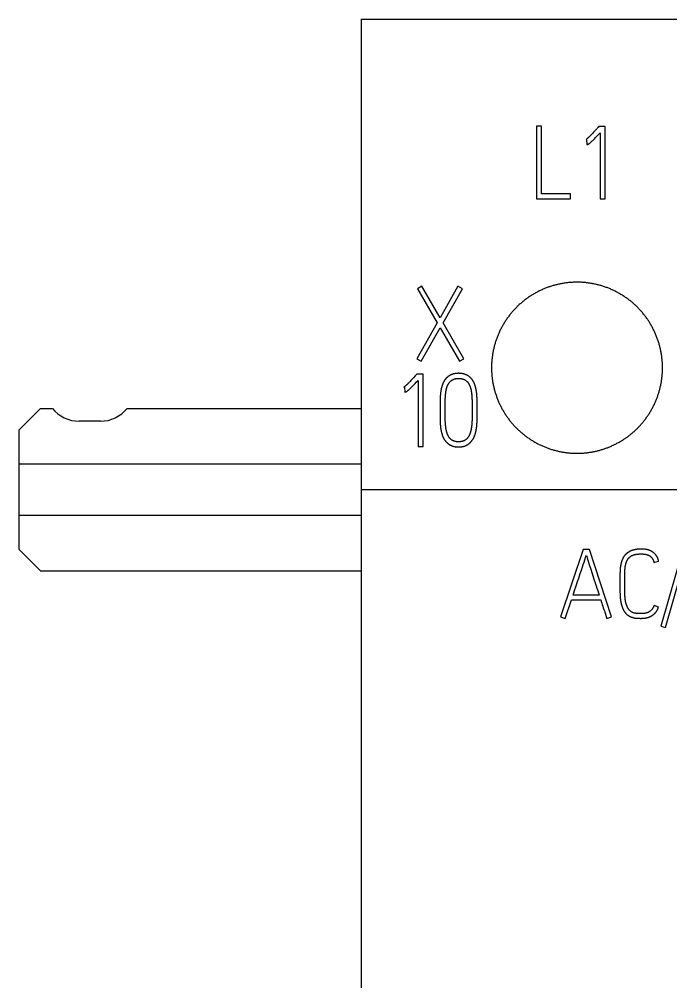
# Model space of a CAD drawing. Extents: x 0 to 420, y 0 to 297.
# Drawn here: x 101.72 to 116.96, y 208.13 to 230.64 of the extents above; entities that cross this region are included whole.
import ezdxf

# ---------------------------------------------------------------- set-up
doc = ezdxf.new("R2010")
doc.units = 0
doc.header["$LTSCALE"] = 23.1
doc.layers.add('10000_FRONT', color=7, linetype='CONTINUOUS')
doc.layers.add('10500_FRONT_LABELING', color=7, linetype='CONTINUOUS')

msp = doc.modelspace()

# ---------------------------------------------------------------- linework, layer by layer
at = {"layer": '10000_FRONT', "color": 7, "linetype": 'CONTINUOUS'}
for p, q in [((109.716, 230.642), (109.716, 140.642)), ((109.716, 230.642), (145.216, 230.642)), ((102.216, 221.542), (101.716, 221.042)), ((102.216, 221.542), (102.491, 221.542)), ((104.24, 221.542), (109.716, 221.542)), ((103.616, 221.242), (103.116, 221.242)), ((101.716, 218.242), (101.716, 221.042)), ((101.716, 220.242), (109.716, 220.242)), ((109.716, 219.642), (145.216, 219.642)), ((101.716, 219.042), (109.716, 219.042)), ((101.716, 218.242), (102.216, 217.742)), ((102.216, 217.742), (109.716, 217.742))]:
    msp.add_line(p, q, dxfattribs=at)
for points in [[(116.766, 222.492), (116.766, 222.514), (116.765, 222.535), (116.765, 222.556), (116.764, 222.578), (116.763, 222.599), (116.762, 222.62), (116.76, 222.641), (116.758, 222.663), (116.756, 222.684), (116.754, 222.705), (116.752, 222.726), (116.749, 222.747), (116.747, 222.768), (116.744, 222.789), (116.74, 222.809), (116.737, 222.83), (116.733, 222.851), (116.729, 222.872), (116.725, 222.893), (116.721, 222.913), (116.716, 222.934), (116.712, 222.955), (116.707, 222.975), (116.701, 222.996), (116.696, 223.016), (116.69, 223.037), (116.684, 223.057), (116.678, 223.077), (116.672, 223.098), (116.665, 223.118), (116.658, 223.138), (116.651, 223.159), (116.644, 223.179), (116.637, 223.199), (116.629, 223.219), (116.621, 223.239), (116.613, 223.258), (116.605, 223.278), (116.596, 223.297), (116.588, 223.317), (116.579, 223.336), (116.57, 223.355), (116.561, 223.374), (116.551, 223.393), (116.542, 223.412), (116.532, 223.431), (116.522, 223.449), (116.512, 223.468), (116.501, 223.486), (116.491, 223.505), (116.48, 223.523), (116.469, 223.541), (116.458, 223.559), (116.446, 223.577), (116.435, 223.594), (116.423, 223.612), (116.411, 223.63), (116.399, 223.647), (116.386, 223.664), (116.374, 223.682), (116.361, 223.699), (116.348, 223.716), (116.335, 223.733), (116.321, 223.749), (116.308, 223.766), (116.294, 223.782), (116.28, 223.799), (116.266, 223.815), (116.252, 223.831), (116.238, 223.846), (116.223, 223.862), (116.208, 223.877), (116.194, 223.893), (116.179, 223.908), (116.164, 223.923), (116.148, 223.937), (116.133, 223.952), (116.117, 223.966), (116.102, 223.981), (116.086, 223.995), (116.07, 224.009), (116.054, 224.022), (116.037, 224.036), (116.021, 224.049), (116.004, 224.063), (115.988, 224.076), (115.971, 224.089), (115.954, 224.101), (115.937, 224.114), (115.919, 224.126), (115.902, 224.138), (115.884, 224.15), (115.866, 224.162), (115.848, 224.174), (115.83, 224.186), (115.812, 224.197), (115.793, 224.208), (115.775, 224.219), (115.756, 224.23), (115.738, 224.24), (115.719, 224.25), (115.7, 224.261), (115.681, 224.27), (115.662, 224.28), (115.643, 224.29), (115.624, 224.299), (115.605, 224.308), (115.585, 224.317), (115.566, 224.325), (115.547, 224.334), (115.527, 224.342), (115.507, 224.35), (115.487, 224.358), (115.468, 224.365), (115.448, 224.372), (115.428, 224.38), (115.408, 224.387), (115.387, 224.393), (115.367, 224.4), (115.347, 224.406), (115.326, 224.412), (115.306, 224.418), (115.285, 224.424), (115.264, 224.429), (115.244, 224.434), (115.223, 224.439), (115.202, 224.444), (115.181, 224.449), (115.16, 224.453), (115.138, 224.457), (115.117, 224.461), (115.096, 224.465), (115.075, 224.468), (115.054, 224.471), (115.033, 224.474), (115.012, 224.477), (114.99, 224.48), (114.969, 224.482), (114.948, 224.484), (114.927, 224.486), (114.906, 224.487), (114.884, 224.489), (114.863, 224.49), (114.842, 224.491), (114.821, 224.492), (114.799, 224.492), (114.778, 224.492), (114.757, 224.492), (114.736, 224.492), (114.714, 224.492), (114.693, 224.491), (114.672, 224.49), (114.65, 224.489), (114.629, 224.488), (114.608, 224.486), (114.586, 224.484), (114.565, 224.482), (114.543, 224.48), (114.522, 224.477), (114.501, 224.475), (114.479, 224.472), (114.458, 224.469), (114.437, 224.465), (114.416, 224.462), (114.395, 224.458), (114.374, 224.454), (114.353, 224.449), (114.332, 224.445), (114.311, 224.44), (114.291, 224.435), (114.27, 224.43), (114.249, 224.425), (114.229, 224.419), (114.208, 224.413), (114.188, 224.407), (114.168, 224.401), (114.147, 224.394), (114.127, 224.388), (114.107, 224.381), (114.087, 224.374), (114.067, 224.366), (114.047, 224.359), (114.027, 224.351), (114.008, 224.343), (113.988, 224.335), (113.968, 224.327), (113.949, 224.318), (113.929, 224.309), (113.91, 224.3), (113.89, 224.291), (113.871, 224.281), (113.852, 224.271), (113.833, 224.261), (113.814, 224.251), (113.795, 224.241), (113.776, 224.231), (113.758, 224.22), (113.74, 224.209), (113.721, 224.198)], [(113.721, 224.198), (113.703, 224.187), (113.685, 224.175), (113.667, 224.164), (113.65, 224.152), (113.632, 224.14), (113.615, 224.128), (113.597, 224.116), (113.58, 224.103), (113.563, 224.091), (113.546, 224.078), (113.53, 224.065), (113.513, 224.052), (113.497, 224.038), (113.48, 224.025), (113.464, 224.011), (113.448, 223.997), (113.432, 223.983), (113.416, 223.968), (113.4, 223.954), (113.385, 223.939), (113.369, 223.924), (113.354, 223.909), (113.339, 223.894), (113.324, 223.879), (113.309, 223.863), (113.295, 223.847), (113.28, 223.832), (113.266, 223.816), (113.252, 223.8), (113.238, 223.784), (113.225, 223.767), (113.211, 223.751), (113.198, 223.734), (113.185, 223.718), (113.172, 223.701), (113.159, 223.684), (113.147, 223.667), (113.134, 223.649), (113.122, 223.632), (113.11, 223.615), (113.098, 223.597), (113.087, 223.579), (113.075, 223.562), (113.064, 223.544), (113.053, 223.525), (113.042, 223.507), (113.032, 223.489), (113.021, 223.47), (113.011, 223.452), (113.001, 223.433), (112.991, 223.414), (112.981, 223.395), (112.971, 223.376), (112.962, 223.357), (112.953, 223.337), (112.944, 223.318), (112.935, 223.298), (112.927, 223.279), (112.918, 223.259), (112.91, 223.239), (112.903, 223.22), (112.895, 223.2), (112.888, 223.18), (112.88, 223.16), (112.873, 223.14), (112.867, 223.12), (112.86, 223.1), (112.854, 223.08), (112.848, 223.059), (112.842, 223.039), (112.836, 223.019), (112.831, 222.998), (112.825, 222.978), (112.82, 222.957), (112.816, 222.937), (112.811, 222.916), (112.807, 222.895), (112.802, 222.875), (112.799, 222.854), (112.795, 222.833), (112.791, 222.812), (112.788, 222.791), (112.785, 222.77), (112.782, 222.749), (112.779, 222.727), (112.777, 222.706), (112.775, 222.685), (112.773, 222.663), (112.771, 222.642), (112.77, 222.621), (112.768, 222.599), (112.767, 222.578), (112.767, 222.557), (112.766, 222.535), (112.766, 222.514), (112.766, 222.492)], [(112.766, 222.492), (112.766, 222.472), (112.766, 222.451), (112.767, 222.431), (112.767, 222.41), (112.768, 222.39), (112.769, 222.37), (112.771, 222.349), (112.772, 222.329), (112.774, 222.309), (112.776, 222.288), (112.778, 222.268), (112.781, 222.248), (112.783, 222.228), (112.786, 222.208), (112.789, 222.188), (112.792, 222.168), (112.796, 222.148), (112.799, 222.128), (112.803, 222.108), (112.807, 222.088), (112.811, 222.068), (112.816, 222.048), (112.82, 222.028), (112.825, 222.008), (112.83, 221.989), (112.835, 221.969), (112.841, 221.949), (112.846, 221.93), (112.852, 221.91), (112.858, 221.891), (112.865, 221.871), (112.871, 221.851), (112.878, 221.832), (112.885, 221.813), (112.892, 221.793), (112.899, 221.774), (112.906, 221.755), (112.914, 221.736), (112.922, 221.717), (112.93, 221.698), (112.938, 221.68), (112.947, 221.661), (112.955, 221.643), (112.964, 221.624), (112.973, 221.606), (112.982, 221.588), (112.991, 221.57), (113.001, 221.552), (113.01, 221.534), (113.02, 221.516), (113.03, 221.498), (113.04, 221.481), (113.051, 221.463), (113.061, 221.446), (113.072, 221.429), (113.083, 221.411), (113.094, 221.394), (113.105, 221.377), (113.117, 221.36), (113.128, 221.344), (113.14, 221.327), (113.152, 221.31), (113.164, 221.294), (113.177, 221.277), (113.189, 221.261), (113.202, 221.245), (113.215, 221.229), (113.228, 221.213), (113.242, 221.197), (113.255, 221.182), (113.268, 221.166), (113.282, 221.151), (113.296, 221.136), (113.31, 221.121), (113.324, 221.106), (113.338, 221.092), (113.353, 221.077), (113.367, 221.063), (113.382, 221.049), (113.396, 221.034), (113.411, 221.021), (113.426, 221.007), (113.442, 220.993), (113.457, 220.98), (113.472, 220.967), (113.488, 220.954), (113.504, 220.941), (113.52, 220.928), (113.536, 220.915), (113.552, 220.903), (113.568, 220.89), (113.585, 220.878), (113.601, 220.866), (113.618, 220.854), (113.635, 220.843), (113.652, 220.831), (113.669, 220.82), (113.686, 220.809), (113.704, 220.798), (113.721, 220.787), (113.739, 220.776), (113.757, 220.766), (113.775, 220.755), (113.792, 220.745), (113.81, 220.735), (113.829, 220.726), (113.847, 220.716), (113.865, 220.707), (113.883, 220.698), (113.902, 220.689), (113.92, 220.68), (113.939, 220.671), (113.957, 220.663), (113.976, 220.655), (113.995, 220.647), (114.014, 220.639), (114.033, 220.632), (114.052, 220.624), (114.071, 220.617), (114.09, 220.61), (114.109, 220.603), (114.129, 220.597), (114.148, 220.59), (114.167, 220.584), (114.187, 220.578), (114.207, 220.572), (114.226, 220.566), (114.246, 220.561), (114.266, 220.556), (114.286, 220.551), (114.306, 220.546), (114.326, 220.541), (114.347, 220.537), (114.367, 220.533), (114.387, 220.529), (114.407, 220.525), (114.428, 220.521), (114.448, 220.518), (114.468, 220.515), (114.489, 220.512), (114.509, 220.509), (114.529, 220.506), (114.55, 220.504), (114.57, 220.502), (114.59, 220.5), (114.611, 220.498), (114.631, 220.497), (114.651, 220.496), (114.672, 220.495), (114.692, 220.494), (114.713, 220.493), (114.733, 220.493), (114.753, 220.492), (114.774, 220.492), (114.794, 220.493), (114.815, 220.493), (114.835, 220.494), (114.856, 220.494), (114.876, 220.495), (114.897, 220.497), (114.917, 220.498), (114.938, 220.5), (114.958, 220.502), (114.979, 220.504), (115, 220.506), (115.02, 220.509), (115.041, 220.511), (115.061, 220.514), (115.081, 220.517), (115.102, 220.521), (115.122, 220.524), (115.142, 220.528), (115.162, 220.532), (115.182, 220.536), (115.202, 220.541), (115.222, 220.545), (115.242, 220.55), (115.262, 220.555), (115.282, 220.56), (115.302, 220.565), (115.321, 220.571), (115.341, 220.577), (115.36, 220.583), (115.38, 220.589), (115.399, 220.595), (115.418, 220.602), (115.438, 220.609), (115.457, 220.616), (115.476, 220.623), (115.495, 220.63), (115.514, 220.638), (115.533, 220.646), (115.552, 220.654), (115.571, 220.662), (115.59, 220.67), (115.609, 220.679), (115.627, 220.688), (115.646, 220.697), (115.664, 220.706)], [(115.664, 220.706), (115.683, 220.715), (115.701, 220.725), (115.719, 220.734), (115.737, 220.744), (115.755, 220.754), (115.773, 220.765), (115.791, 220.775), (115.808, 220.786), (115.826, 220.796), (115.843, 220.807), (115.86, 220.818), (115.877, 220.83), (115.894, 220.841), (115.911, 220.853), (115.927, 220.864), (115.944, 220.876), (115.96, 220.888), (115.977, 220.901), (115.993, 220.913), (116.009, 220.926), (116.025, 220.938), (116.041, 220.951), (116.056, 220.964), (116.072, 220.978), (116.087, 220.991), (116.102, 221.005), (116.118, 221.019), (116.133, 221.033), (116.148, 221.047), (116.162, 221.061), (116.177, 221.075), (116.192, 221.09), (116.206, 221.105), (116.22, 221.12), (116.234, 221.135), (116.248, 221.15), (116.262, 221.165), (116.275, 221.181), (116.289, 221.196), (116.302, 221.212), (116.315, 221.228), (116.328, 221.243), (116.34, 221.259), (116.353, 221.276), (116.365, 221.292), (116.377, 221.308), (116.389, 221.325), (116.401, 221.341), (116.413, 221.358), (116.424, 221.375), (116.435, 221.392), (116.447, 221.409), (116.458, 221.426), (116.468, 221.443), (116.479, 221.461), (116.489, 221.478), (116.5, 221.496), (116.51, 221.513), (116.52, 221.531), (116.529, 221.549), (116.539, 221.567), (116.548, 221.586), (116.558, 221.604), (116.567, 221.623), (116.575, 221.641), (116.584, 221.66), (116.593, 221.679), (116.601, 221.697), (116.609, 221.716), (116.617, 221.735), (116.624, 221.754), (116.632, 221.773), (116.639, 221.792), (116.646, 221.811), (116.653, 221.83), (116.66, 221.85), (116.666, 221.869), (116.672, 221.888), (116.678, 221.908), (116.684, 221.927), (116.69, 221.947), (116.695, 221.966), (116.7, 221.986), (116.705, 222.006), (116.71, 222.025), (116.715, 222.045), (116.719, 222.065), (116.724, 222.085), (116.728, 222.105), (116.732, 222.125), (116.735, 222.145), (116.739, 222.165), (116.742, 222.185), (116.745, 222.205), (116.748, 222.226), (116.75, 222.246), (116.753, 222.267), (116.755, 222.287), (116.757, 222.307), (116.759, 222.328), (116.76, 222.349), (116.762, 222.369), (116.763, 222.39), (116.764, 222.41), (116.765, 222.431), (116.765, 222.451), (116.766, 222.472), (116.766, 222.492)]]:
    msp.add_lwpolyline(points, dxfattribs=at)
for centre, start, end in [((103.116, 222.042), 218.6822, 270), ((103.616, 222.042), 270, 321.3178)]:
    msp.add_arc(centre, 0.8, start, end, dxfattribs=at)
at = {"layer": '10500_FRONT_LABELING', "color": 7, "linetype": 'CONTINUOUS'}
for p, q in [((113.816, 228.14), (113.816, 226.442)), ((113.936, 228.14), (113.816, 228.14)), ((113.936, 226.563), (113.936, 228.14)), ((115.184, 228.032), (115.168, 228.015)), ((115.2, 228.05), (115.184, 228.032)), ((115.275, 228.133), (115.259, 228.114)), ((115.424, 228.133), (115.275, 228.133)), ((115.424, 226.44), (115.424, 228.133)), ((114.976, 227.829), (114.99, 227.833)), ((114.99, 227.833), (114.997, 227.713)), ((115.092, 227.935), (115.081, 227.924)), ((115.103, 227.946), (115.092, 227.935)), ((115.12, 227.963), (115.103, 227.946)), ((115.136, 227.981), (115.12, 227.963)), ((115.124, 227.799), (115.132, 227.806)), ((115.132, 227.806), (115.14, 227.814)), ((115.152, 227.998), (115.136, 227.981)), ((115.14, 227.814), (115.148, 227.822)), ((115.148, 227.822), (115.16, 227.834)), ((115.168, 228.015), (115.152, 227.998)), ((115.16, 227.834), (115.172, 227.846)), ((115.172, 227.846), (115.183, 227.857)), ((115.183, 227.857), (115.199, 227.873)), ((115.199, 227.873), (115.214, 227.889)), ((115.214, 227.889), (115.237, 227.914)), ((115.237, 227.914), (115.264, 227.942)), ((115.264, 227.942), (115.306, 227.987)), ((115.306, 227.987), (115.306, 226.44)), ((115.116, 227.791), (115.124, 227.799)), ((114.61, 226.563), (113.936, 226.563)), ((114.61, 226.442), (114.61, 226.563)), ((113.816, 226.442), (114.61, 226.442)), ((115.306, 226.44), (115.424, 226.44)), ((111.136, 224.398), (111.034, 224.339)), ((111.034, 224.339), (111.494, 223.545)), ((111.56, 223.663), (111.136, 224.398)), ((111.978, 224.398), (111.56, 223.663)), ((111.631, 223.542), (112.084, 224.339)), ((112.084, 224.339), (111.978, 224.398)), ((111.494, 223.545), (111.016, 222.703)), ((112.119, 222.703), (111.631, 223.542)), ((111.119, 222.644), (111.563, 223.425)), ((111.563, 223.425), (112.015, 222.644)), ((111.016, 222.703), (111.119, 222.644)), ((112.015, 222.644), (112.119, 222.703)), ((110.859, 222.173), (110.843, 222.156)), ((110.876, 222.191), (110.859, 222.173)), ((110.892, 222.208), (110.876, 222.191)), ((110.908, 222.225), (110.892, 222.208)), ((110.924, 222.242), (110.908, 222.225)), ((110.94, 222.26), (110.924, 222.242)), ((111.015, 222.343), (110.999, 222.324)), ((111.004, 222.152), (111.046, 222.197)), ((111.164, 222.343), (111.015, 222.343)), ((111.046, 222.197), (111.046, 220.65)), ((111.164, 220.65), (111.164, 222.343)), ((110.716, 222.039), (110.73, 222.043)), ((110.73, 222.043), (110.737, 221.923)), ((110.832, 222.145), (110.821, 222.134)), ((110.843, 222.156), (110.832, 222.145)), ((110.856, 222.001), (110.864, 222.009)), ((110.864, 222.009), (110.872, 222.016)), ((110.872, 222.016), (110.88, 222.024)), ((110.88, 222.024), (110.888, 222.032)), ((110.888, 222.032), (110.9, 222.044)), ((110.9, 222.044), (110.912, 222.056)), ((110.912, 222.056), (110.923, 222.067)), ((110.923, 222.067), (110.939, 222.083)), ((110.939, 222.083), (110.954, 222.099)), ((110.954, 222.099), (110.977, 222.124)), ((110.977, 222.124), (111.004, 222.152)), ((111.562, 221.74), (111.561, 221.715)), ((111.563, 221.772), (111.562, 221.756)), ((111.562, 221.756), (111.562, 221.74)), ((111.683, 221.753), (111.684, 221.766)), ((111.683, 221.74), (111.683, 221.753)), ((111.684, 221.779), (111.685, 221.792)), ((111.684, 221.766), (111.684, 221.779)), ((111.685, 221.792), (111.686, 221.805)), ((111.686, 221.805), (111.687, 221.818)), ((111.687, 221.818), (111.688, 221.831)), ((111.688, 221.831), (111.689, 221.844)), ((111.689, 221.844), (111.69, 221.857)), ((112.3, 221.877), (112.301, 221.865)), ((112.301, 221.865), (112.303, 221.852)), ((112.303, 221.852), (112.304, 221.839)), ((112.304, 221.839), (112.305, 221.826)), ((112.305, 221.826), (112.306, 221.813)), ((112.306, 221.813), (112.306, 221.8)), ((112.306, 221.8), (112.307, 221.787)), ((112.307, 221.787), (112.308, 221.774)), ((112.308, 221.774), (112.308, 221.76)), ((112.308, 221.76), (112.309, 221.747)), ((112.309, 221.747), (112.309, 221.728)), ((112.309, 221.728), (112.31, 221.708)), ((112.427, 221.773), (112.426, 221.789)), ((112.427, 221.757), (112.427, 221.773)), ((112.428, 221.74), (112.427, 221.757)), ((112.428, 221.716), (112.428, 221.74)), ((111.561, 221.683), (111.56, 221.618)), ((111.56, 221.618), (111.56, 221.562)), ((111.56, 221.562), (111.56, 221.487)), ((111.561, 221.715), (111.561, 221.683)), ((111.68, 221.591), (111.681, 221.617)), ((111.68, 221.565), (111.68, 221.591)), ((111.68, 221.532), (111.68, 221.565)), ((111.68, 221.48), (111.68, 221.532)), ((111.681, 221.676), (111.682, 221.695)), ((111.681, 221.65), (111.681, 221.676)), ((111.681, 221.617), (111.681, 221.65)), ((111.682, 221.695), (111.682, 221.714)), ((112.31, 221.708), (112.31, 221.689)), ((112.31, 221.689), (112.311, 221.663)), ((112.311, 221.663), (112.311, 221.63)), ((112.311, 221.63), (112.311, 221.604)), ((112.311, 221.604), (112.312, 221.578)), ((112.312, 221.578), (112.312, 221.552)), ((112.312, 221.552), (112.312, 221.519)), ((112.312, 221.519), (112.312, 221.466)), ((112.429, 221.683), (112.428, 221.716)), ((112.429, 221.61), (112.429, 221.683)), ((112.43, 221.554), (112.429, 221.61)), ((112.43, 221.513), (112.43, 221.554)), ((112.43, 221.44), (112.43, 221.513)), ((111.56, 221.487), (111.56, 221.432)), ((111.56, 221.432), (111.56, 221.378)), ((111.56, 221.378), (111.561, 221.316)), ((111.561, 221.316), (111.561, 221.285)), ((111.561, 221.285), (111.562, 221.261)), ((111.68, 221.453), (111.68, 221.48)), ((111.68, 221.425), (111.68, 221.453)), ((111.68, 221.398), (111.68, 221.425)), ((111.681, 221.371), (111.68, 221.398)), ((111.681, 221.336), (111.681, 221.371)), ((111.682, 221.316), (111.681, 221.336)), ((111.682, 221.295), (111.682, 221.316)), ((111.682, 221.275), (111.682, 221.295)), ((111.683, 221.261), (111.682, 221.275)), ((112.31, 221.28), (112.309, 221.267)), ((112.311, 221.349), (112.31, 221.322)), ((112.31, 221.322), (112.31, 221.301)), ((112.31, 221.301), (112.31, 221.28)), ((112.312, 221.411), (112.311, 221.384)), ((112.311, 221.384), (112.311, 221.349)), ((112.312, 221.466), (112.312, 221.439)), ((112.312, 221.439), (112.312, 221.411)), ((112.428, 221.291), (112.429, 221.322)), ((112.428, 221.268), (112.428, 221.291)), ((112.429, 221.385), (112.43, 221.44)), ((112.429, 221.322), (112.429, 221.385)), ((111.562, 221.261), (111.562, 221.246)), ((111.562, 221.246), (111.563, 221.23)), ((111.563, 221.23), (111.564, 221.215)), ((111.683, 221.247), (111.683, 221.261)), ((111.684, 221.234), (111.683, 221.247)), ((111.685, 221.22), (111.684, 221.234)), ((111.685, 221.206), (111.685, 221.22)), ((111.686, 221.193), (111.685, 221.206)), ((111.687, 221.179), (111.686, 221.193)), ((111.689, 221.166), (111.687, 221.179)), ((111.69, 221.152), (111.689, 221.166)), ((111.691, 221.138), (111.69, 221.152)), ((112.304, 221.17), (112.302, 221.156)), ((112.305, 221.184), (112.304, 221.17)), ((112.306, 221.198), (112.305, 221.184)), ((112.307, 221.211), (112.306, 221.198)), ((112.308, 221.246), (112.308, 221.232)), ((112.427, 221.252), (112.428, 221.268)), ((112.427, 221.236), (112.427, 221.252)), ((111.046, 220.65), (111.164, 220.65)), ((114.913, 218.245), (114.382, 216.667)), ((115.055, 218.245), (114.913, 218.245)), ((115.572, 216.667), (115.055, 218.245)), ((117.267, 218.32), (116.728, 216.445)), ((116.837, 216.414), (117.376, 218.289)), ((114.913, 217.891), (114.931, 217.944)), ((114.931, 217.944), (114.949, 217.997)), ((115.001, 218.05), (115.043, 217.917)), ((115.043, 217.917), (115.06, 217.864)), ((116.566, 217.938), (116.675, 217.965)), ((114.824, 217.627), (114.842, 217.68)), ((114.896, 217.838), (114.913, 217.891)), ((115.06, 217.864), (115.086, 217.785)), ((115.086, 217.785), (115.12, 217.679)), ((115.12, 217.679), (115.163, 217.547)), ((115.885, 217.72), (115.886, 217.73)), ((115.885, 217.709), (115.885, 217.72)), ((115.885, 217.698), (115.885, 217.709)), ((115.885, 217.687), (115.885, 217.698)), ((115.885, 217.676), (115.885, 217.687)), ((115.885, 217.243), (115.885, 217.676)), ((115.886, 217.73), (115.886, 217.741)), ((114.744, 217.389), (114.779, 217.495)), ((114.779, 217.495), (114.806, 217.574)), ((114.806, 217.574), (114.824, 217.627)), ((115.163, 217.547), (115.198, 217.442)), ((114.673, 217.177), (114.708, 217.283)), ((114.708, 217.283), (114.744, 217.389)), ((115.198, 217.442), (115.215, 217.389)), ((115.215, 217.389), (115.232, 217.336)), ((115.232, 217.336), (115.249, 217.283)), ((115.249, 217.283), (115.266, 217.23)), ((115.266, 217.23), (115.283, 217.177)), ((115.771, 217.248), (115.771, 217.235)), ((115.771, 217.235), (115.772, 217.221)), ((115.772, 217.221), (115.772, 217.208)), ((115.885, 217.231), (115.885, 217.243)), ((115.885, 217.218), (115.885, 217.231)), ((114.489, 216.631), (114.635, 217.064)), ((114.635, 217.064), (115.321, 217.064)), ((115.283, 217.177), (114.673, 217.177)), ((115.321, 217.064), (115.332, 217.027)), ((115.332, 217.027), (115.344, 216.989)), ((115.772, 217.208), (115.772, 217.195)), ((115.772, 217.195), (115.773, 217.181)), ((115.773, 217.181), (115.773, 217.168)), ((115.773, 217.168), (115.774, 217.154)), ((115.885, 217.206), (115.885, 217.218)), ((115.885, 217.194), (115.885, 217.206)), ((115.886, 217.182), (115.885, 217.194)), ((115.886, 217.17), (115.886, 217.182)), ((115.887, 217.158), (115.886, 217.17)), ((115.888, 217.146), (115.887, 217.158)), ((115.344, 216.989), (115.356, 216.952)), ((115.356, 216.952), (115.368, 216.915)), ((115.368, 216.915), (115.38, 216.878)), ((115.38, 216.878), (115.393, 216.841)), ((115.393, 216.841), (115.405, 216.804)), ((115.405, 216.804), (115.413, 216.779)), ((116.672, 216.895), (116.568, 216.933)), ((114.382, 216.667), (114.489, 216.631)), ((115.463, 216.631), (115.572, 216.667)), ((116.197, 216.744), (116.185, 216.745)), ((116.209, 216.744), (116.197, 216.744)), ((116.207, 216.632), (116.221, 216.632)), ((116.221, 216.632), (116.234, 216.632)), ((116.728, 216.445), (116.837, 216.414))]:
    msp.add_line(p, q, dxfattribs=at)
for points in [[(115.248, 228.102), (115.238, 228.091), (115.2, 228.05)], [(115.259, 228.114), (115.253, 228.108), (115.248, 228.102)], [(115.081, 227.924), (115.07, 227.912), (115.065, 227.907), (115.059, 227.901), (115.053, 227.896), (115.048, 227.89), (115.042, 227.885), (115.036, 227.879), (115.03, 227.874), (115.025, 227.869), (115.019, 227.863), (115.013, 227.858), (115.007, 227.853), (115.001, 227.848), (114.995, 227.843), (114.989, 227.838), (114.982, 227.833), (114.979, 227.831), (114.976, 227.829)], [(114.997, 227.713), (115, 227.713), (115.003, 227.714), (115.005, 227.714), (115.008, 227.714), (115.014, 227.716), (115.016, 227.716), (115.019, 227.717), (115.022, 227.718), (115.024, 227.719), (115.027, 227.72), (115.029, 227.721), (115.034, 227.724), (115.039, 227.727), (115.044, 227.73), (115.048, 227.733), (115.053, 227.736), (115.057, 227.74), (115.062, 227.743), (115.066, 227.747), (115.07, 227.75), (115.075, 227.754), (115.079, 227.757), (115.083, 227.761), (115.087, 227.765), (115.092, 227.768), (115.096, 227.772), (115.1, 227.776), (115.104, 227.78), (115.108, 227.783), (115.116, 227.791)], [(110.988, 222.312), (110.977, 222.301), (110.94, 222.26)], [(110.999, 222.324), (110.993, 222.318), (110.988, 222.312)], [(112.426, 221.789), (112.426, 221.797), (112.425, 221.805), (112.425, 221.813), (112.424, 221.821), (112.424, 221.829), (112.423, 221.838), (112.423, 221.846), (112.422, 221.854), (112.421, 221.862), (112.42, 221.87), (112.42, 221.878), (112.419, 221.886), (112.418, 221.894), (112.417, 221.902), (112.416, 221.91), (112.415, 221.918), (112.414, 221.926), (112.413, 221.935), (112.412, 221.943), (112.411, 221.951), (112.409, 221.959), (112.408, 221.967), (112.407, 221.975), (112.405, 221.983), (112.404, 221.991), (112.402, 221.999), (112.4, 222.007), (112.398, 222.015), (112.397, 222.023), (112.395, 222.031), (112.393, 222.038), (112.39, 222.046), (112.388, 222.054), (112.386, 222.062), (112.384, 222.07), (112.381, 222.077), (112.378, 222.085), (112.376, 222.093), (112.373, 222.101), (112.37, 222.108), (112.367, 222.116), (112.364, 222.123), (112.361, 222.131), (112.358, 222.138), (112.354, 222.146), (112.35, 222.153), (112.347, 222.16), (112.343, 222.167), (112.339, 222.174), (112.335, 222.181), (112.331, 222.188), (112.326, 222.195), (112.322, 222.201), (112.317, 222.208), (112.312, 222.214), (112.307, 222.221), (112.302, 222.227), (112.297, 222.234), (112.291, 222.24), (112.286, 222.246), (112.28, 222.252), (112.275, 222.258), (112.269, 222.263), (112.263, 222.269), (112.257, 222.274), (112.25, 222.28), (112.244, 222.285), (112.238, 222.29), (112.231, 222.294), (112.224, 222.299), (112.218, 222.304), (112.211, 222.308), (112.204, 222.312), (112.196, 222.316), (112.189, 222.32), (112.182, 222.324), (112.174, 222.327), (112.167, 222.33), (112.159, 222.333), (112.152, 222.336), (112.144, 222.339), (112.136, 222.342), (112.128, 222.344), (112.12, 222.346), (112.113, 222.348), (112.105, 222.35), (112.097, 222.352), (112.088, 222.354), (112.08, 222.355), (112.072, 222.356), (112.064, 222.357), (112.056, 222.358), (112.048, 222.359), (112.04, 222.36), (112.032, 222.361), (112.024, 222.361), (112.015, 222.361), (112.007, 222.362), (111.999, 222.362), (111.991, 222.362), (111.983, 222.362), (111.975, 222.361), (111.967, 222.361), (111.958, 222.361), (111.95, 222.36), (111.942, 222.359), (111.934, 222.358), (111.926, 222.357), (111.918, 222.356), (111.91, 222.355), (111.901, 222.353), (111.893, 222.352), (111.885, 222.35), (111.878, 222.348), (111.87, 222.346), (111.862, 222.343), (111.854, 222.341), (111.846, 222.338), (111.839, 222.336), (111.831, 222.333), (111.823, 222.33), (111.816, 222.326), (111.809, 222.323), (111.801, 222.319), (111.794, 222.315), (111.787, 222.311), (111.78, 222.307), (111.773, 222.303), (111.766, 222.298), (111.759, 222.293), (111.753, 222.289), (111.747, 222.284), (111.74, 222.278), (111.734, 222.273), (111.728, 222.268), (111.722, 222.262), (111.716, 222.257), (111.71, 222.251), (111.705, 222.245), (111.699, 222.239), (111.694, 222.232), (111.689, 222.226), (111.684, 222.22), (111.679, 222.213), (111.674, 222.207), (111.669, 222.2), (111.665, 222.193), (111.66, 222.186), (111.656, 222.179), (111.652, 222.172), (111.648, 222.165), (111.644, 222.158), (111.64, 222.151), (111.637, 222.143), (111.633, 222.136), (111.63, 222.129), (111.627, 222.121), (111.624, 222.114), (111.621, 222.106), (111.618, 222.098), (111.615, 222.091), (111.613, 222.083), (111.61, 222.075), (111.608, 222.068), (111.605, 222.06)], [(111.69, 221.857), (111.691, 221.87), (111.692, 221.877), (111.692, 221.883), (111.693, 221.89), (111.694, 221.896), (111.694, 221.903), (111.695, 221.909), (111.696, 221.916), (111.697, 221.922), (111.698, 221.928), (111.699, 221.935), (111.7, 221.941), (111.701, 221.948), (111.702, 221.954), (111.703, 221.961), (111.705, 221.967), (111.706, 221.973), (111.707, 221.98), (111.709, 221.986), (111.71, 221.992), (111.712, 221.999), (111.713, 222.005), (111.715, 222.011), (111.717, 222.017), (111.719, 222.024), (111.72, 222.03), (111.722, 222.036), (111.724, 222.042), (111.726, 222.048), (111.729, 222.054), (111.731, 222.061), (111.733, 222.067), (111.736, 222.073), (111.738, 222.079), (111.741, 222.085), (111.744, 222.091), (111.747, 222.096), (111.75, 222.102), (111.753, 222.108), (111.756, 222.114), (111.76, 222.119), (111.763, 222.125), (111.767, 222.13), (111.771, 222.135), (111.774, 222.141), (111.778, 222.146), (111.783, 222.151), (111.787, 222.156), (111.791, 222.161), (111.796, 222.166), (111.8, 222.171), (111.805, 222.175), (111.809, 222.18), (111.814, 222.184), (111.819, 222.188), (111.824, 222.192), (111.83, 222.196), (111.835, 222.2), (111.84, 222.203), (111.846, 222.207), (111.852, 222.21), (111.857, 222.213), (111.863, 222.216), (111.869, 222.219), (111.876, 222.221), (111.882, 222.224), (111.888, 222.226), (111.894, 222.228), (111.901, 222.23), (111.907, 222.231), (111.913, 222.233), (111.92, 222.234), (111.926, 222.236), (111.933, 222.237), (111.939, 222.238), (111.946, 222.239), (111.952, 222.239), (111.959, 222.24), (111.965, 222.241), (111.972, 222.241), (111.979, 222.241), (111.985, 222.241), (111.992, 222.242), (111.998, 222.242), (112.005, 222.241), (112.011, 222.241), (112.018, 222.241), (112.024, 222.241), (112.031, 222.24), (112.037, 222.24), (112.044, 222.239), (112.05, 222.238), (112.057, 222.237), (112.063, 222.236), (112.07, 222.235), (112.076, 222.233), (112.083, 222.232), (112.089, 222.23), (112.096, 222.228), (112.102, 222.226), (112.108, 222.224), (112.114, 222.222), (112.12, 222.219), (112.126, 222.217), (112.132, 222.214), (112.138, 222.211), (112.144, 222.208), (112.15, 222.204), (112.155, 222.201), (112.161, 222.197), (112.166, 222.193), (112.171, 222.189), (112.176, 222.185), (112.181, 222.181), (112.186, 222.176), (112.191, 222.172), (112.195, 222.167), (112.2, 222.162), (112.204, 222.157), (112.208, 222.152), (112.212, 222.147), (112.216, 222.141), (112.22, 222.136), (112.223, 222.131), (112.227, 222.125), (112.23, 222.12), (112.234, 222.114), (112.237, 222.108), (112.24, 222.103), (112.243, 222.097), (112.246, 222.091), (112.249, 222.085), (112.252, 222.079), (112.255, 222.073), (112.257, 222.067), (112.26, 222.061), (112.262, 222.055), (112.264, 222.049), (112.266, 222.043), (112.269, 222.036), (112.271, 222.03), (112.273, 222.024), (112.274, 222.018), (112.276, 222.011), (112.278, 222.005)], [(110.821, 222.134), (110.81, 222.122), (110.805, 222.117), (110.799, 222.111), (110.793, 222.106), (110.788, 222.1), (110.782, 222.095), (110.776, 222.089), (110.77, 222.084), (110.764, 222.079), (110.759, 222.073), (110.753, 222.068), (110.747, 222.063), (110.741, 222.058), (110.735, 222.053), (110.729, 222.048), (110.722, 222.043), (110.719, 222.041), (110.716, 222.039)], [(110.737, 221.923), (110.74, 221.923), (110.742, 221.924), (110.745, 221.924), (110.748, 221.924), (110.754, 221.926), (110.756, 221.926), (110.759, 221.927), (110.762, 221.928), (110.764, 221.929), (110.767, 221.93), (110.769, 221.931), (110.774, 221.934), (110.779, 221.937), (110.784, 221.94), (110.788, 221.943), (110.793, 221.946), (110.797, 221.95), (110.802, 221.953), (110.806, 221.957), (110.81, 221.96), (110.815, 221.964), (110.819, 221.967), (110.823, 221.971), (110.827, 221.975), (110.831, 221.978), (110.836, 221.982), (110.84, 221.986), (110.844, 221.99), (110.848, 221.993), (110.856, 222.001)], [(111.605, 222.06), (111.603, 222.052), (111.601, 222.045), (111.599, 222.037), (111.596, 222.029), (111.594, 222.021), (111.593, 222.013), (111.591, 222.005), (111.589, 221.997), (111.587, 221.99), (111.586, 221.982), (111.584, 221.974), (111.583, 221.966), (111.581, 221.958), (111.58, 221.95), (111.579, 221.942), (111.577, 221.934), (111.576, 221.925), (111.575, 221.917), (111.574, 221.909), (111.573, 221.901), (111.572, 221.893), (111.571, 221.885), (111.57, 221.877), (111.569, 221.869), (111.569, 221.861), (111.568, 221.853), (111.567, 221.845), (111.567, 221.837), (111.566, 221.829), (111.565, 221.821), (111.565, 221.813), (111.564, 221.804), (111.564, 221.796), (111.564, 221.788), (111.563, 221.772)], [(112.278, 222.005), (112.28, 221.999), (112.281, 221.993), (112.283, 221.986), (112.284, 221.98), (112.286, 221.974), (112.287, 221.967), (112.288, 221.961), (112.29, 221.955), (112.291, 221.948), (112.292, 221.942), (112.293, 221.935), (112.294, 221.929), (112.295, 221.923), (112.296, 221.916), (112.296, 221.91), (112.297, 221.903), (112.298, 221.897), (112.299, 221.89), (112.3, 221.884), (112.3, 221.877)], [(111.682, 221.714), (111.683, 221.734), (111.683, 221.74)], [(111.564, 221.215), (111.564, 221.207), (111.564, 221.199), (111.565, 221.191), (111.565, 221.183), (111.566, 221.176), (111.566, 221.168), (111.567, 221.16), (111.568, 221.152), (111.568, 221.145), (111.569, 221.137), (111.57, 221.129), (111.571, 221.122), (111.571, 221.114), (111.572, 221.106), (111.573, 221.098), (111.574, 221.091), (111.575, 221.083), (111.576, 221.075), (111.578, 221.068), (111.579, 221.06), (111.58, 221.052), (111.581, 221.044), (111.583, 221.037), (111.584, 221.029), (111.586, 221.021), (111.587, 221.014), (111.589, 221.006), (111.59, 220.998), (111.592, 220.991), (111.594, 220.983), (111.596, 220.975), (111.598, 220.968), (111.6, 220.96), (111.602, 220.953), (111.604, 220.945), (111.607, 220.937), (111.609, 220.93), (111.612, 220.922), (111.614, 220.915), (111.617, 220.907), (111.619, 220.9), (111.622, 220.893), (111.625, 220.885), (111.628, 220.878), (111.631, 220.871), (111.635, 220.864), (111.638, 220.856), (111.642, 220.849), (111.645, 220.842), (111.649, 220.835), (111.653, 220.829), (111.657, 220.822), (111.661, 220.815), (111.666, 220.808), (111.67, 220.802), (111.675, 220.795), (111.68, 220.789), (111.685, 220.783), (111.69, 220.777), (111.695, 220.771), (111.7, 220.765), (111.705, 220.759), (111.711, 220.753), (111.716, 220.748), (111.722, 220.742), (111.728, 220.737), (111.734, 220.732), (111.74, 220.726), (111.746, 220.721), (111.752, 220.716), (111.758, 220.711), (111.765, 220.707), (111.771, 220.702), (111.778, 220.698), (111.784, 220.693), (111.791, 220.689), (111.798, 220.685), (111.805, 220.682), (111.812, 220.678), (111.819, 220.675), (111.827, 220.672), (111.834, 220.669), (111.841, 220.666), (111.849, 220.663), (111.856, 220.661), (111.864, 220.658), (111.872, 220.656), (111.879, 220.654), (111.887, 220.652), (111.895, 220.651), (111.903, 220.649), (111.91, 220.648), (111.918, 220.646), (111.926, 220.645), (111.934, 220.644), (111.942, 220.643), (111.95, 220.643), (111.957, 220.642), (111.965, 220.641), (111.973, 220.641), (111.981, 220.641), (111.989, 220.641), (111.997, 220.641), (112.005, 220.641), (112.013, 220.641), (112.021, 220.641), (112.029, 220.642), (112.037, 220.642), (112.045, 220.643), (112.053, 220.644), (112.061, 220.645), (112.068, 220.646), (112.076, 220.647), (112.084, 220.648), (112.092, 220.65), (112.099, 220.651), (112.107, 220.653), (112.115, 220.655), (112.122, 220.657), (112.13, 220.659), (112.138, 220.662), (112.145, 220.665), (112.153, 220.667), (112.16, 220.67), (112.167, 220.673), (112.175, 220.677), (112.182, 220.68), (112.189, 220.684), (112.196, 220.688), (112.202, 220.692), (112.209, 220.696), (112.216, 220.7), (112.222, 220.705), (112.229, 220.709), (112.235, 220.714), (112.241, 220.719), (112.247, 220.724), (112.253, 220.729), (112.259, 220.735), (112.265, 220.74), (112.271, 220.746), (112.276, 220.751), (112.282, 220.757), (112.287, 220.763), (112.292, 220.769), (112.297, 220.775), (112.302, 220.781), (112.307, 220.787), (112.312, 220.794), (112.316, 220.8), (112.321, 220.806), (112.325, 220.813), (112.329, 220.82), (112.334, 220.826), (112.338, 220.833), (112.342, 220.84), (112.345, 220.847), (112.349, 220.854), (112.352, 220.861), (112.356, 220.868), (112.359, 220.876), (112.362, 220.883), (112.365, 220.89), (112.368, 220.897)], [(111.699, 221.077), (111.698, 221.084), (111.697, 221.091), (111.696, 221.098), (111.695, 221.104), (111.694, 221.111), (111.694, 221.118), (111.693, 221.125), (111.692, 221.132), (111.691, 221.138)], [(112.302, 221.156), (112.301, 221.143), (112.3, 221.136), (112.3, 221.129), (112.299, 221.122), (112.298, 221.115), (112.297, 221.108), (112.296, 221.102), (112.295, 221.095), (112.294, 221.088), (112.293, 221.081), (112.292, 221.074), (112.291, 221.067), (112.29, 221.061), (112.289, 221.054), (112.287, 221.047), (112.286, 221.04), (112.284, 221.034), (112.283, 221.027), (112.281, 221.02), (112.28, 221.013), (112.278, 221.007), (112.276, 221), (112.274, 220.993), (112.272, 220.987), (112.27, 220.98), (112.268, 220.973), (112.266, 220.967), (112.264, 220.96), (112.262, 220.954), (112.26, 220.947), (112.257, 220.941), (112.255, 220.935), (112.252, 220.928), (112.249, 220.922), (112.246, 220.916), (112.243, 220.909), (112.24, 220.903), (112.237, 220.897), (112.234, 220.891), (112.23, 220.885), (112.226, 220.879), (112.223, 220.874), (112.219, 220.868), (112.215, 220.862), (112.211, 220.857), (112.206, 220.851), (112.202, 220.846), (112.197, 220.84), (112.193, 220.835), (112.188, 220.83), (112.183, 220.825), (112.178, 220.821), (112.173, 220.816), (112.167, 220.812), (112.162, 220.807), (112.156, 220.803), (112.15, 220.799), (112.144, 220.796), (112.138, 220.792), (112.132, 220.789), (112.126, 220.786), (112.12, 220.783), (112.113, 220.781), (112.107, 220.778), (112.1, 220.776), (112.093, 220.774), (112.087, 220.772), (112.08, 220.77), (112.073, 220.769), (112.066, 220.767), (112.06, 220.766), (112.053, 220.765), (112.046, 220.764), (112.039, 220.763), (112.032, 220.762), (112.025, 220.762), (112.018, 220.761), (112.011, 220.761), (112.004, 220.761), (111.997, 220.761), (111.99, 220.761), (111.983, 220.761), (111.976, 220.761), (111.969, 220.762), (111.962, 220.762), (111.955, 220.763), (111.949, 220.763), (111.942, 220.764), (111.935, 220.765), (111.928, 220.766), (111.921, 220.768), (111.915, 220.769), (111.908, 220.771), (111.901, 220.773), (111.894, 220.774), (111.888, 220.777), (111.881, 220.779), (111.875, 220.781), (111.868, 220.784), (111.862, 220.787), (111.856, 220.79), (111.849, 220.793), (111.843, 220.797), (111.838, 220.801), (111.832, 220.805), (111.826, 220.809), (111.821, 220.813), (111.815, 220.817), (111.81, 220.822), (111.805, 220.827), (111.8, 220.832), (111.795, 220.837), (111.791, 220.842), (111.786, 220.847), (111.782, 220.853), (111.778, 220.858), (111.774, 220.864), (111.77, 220.87), (111.766, 220.875), (111.762, 220.881), (111.759, 220.887), (111.755, 220.893), (111.752, 220.899), (111.749, 220.906), (111.746, 220.912), (111.743, 220.918), (111.74, 220.924), (111.738, 220.931), (111.735, 220.937), (111.733, 220.944), (111.73, 220.95), (111.728, 220.957), (111.726, 220.963), (111.724, 220.97), (111.722, 220.976), (111.72, 220.983), (111.718, 220.99), (111.716, 220.996), (111.714, 221.003), (111.713, 221.01), (111.711, 221.016), (111.71, 221.023), (111.708, 221.03), (111.707, 221.037), (111.705, 221.043), (111.704, 221.05), (111.703, 221.057), (111.701, 221.064), (111.7, 221.07), (111.699, 221.077)], [(112.308, 221.232), (112.307, 221.218), (112.307, 221.211)], [(112.309, 221.267), (112.309, 221.253), (112.308, 221.246)], [(112.368, 220.897), (112.371, 220.905), (112.374, 220.912), (112.376, 220.919), (112.379, 220.927), (112.381, 220.934), (112.384, 220.942), (112.386, 220.949), (112.388, 220.957), (112.39, 220.964), (112.392, 220.972), (112.394, 220.98), (112.396, 220.987), (112.398, 220.995), (112.4, 221.003), (112.402, 221.01), (112.403, 221.018), (112.405, 221.026), (112.406, 221.034), (112.408, 221.041), (112.409, 221.049), (112.41, 221.057), (112.412, 221.065), (112.413, 221.072), (112.414, 221.08), (112.415, 221.088), (112.416, 221.096), (112.417, 221.104), (112.418, 221.111), (112.419, 221.119), (112.42, 221.127), (112.42, 221.135), (112.421, 221.143), (112.422, 221.15), (112.422, 221.158), (112.423, 221.166), (112.424, 221.174), (112.424, 221.182), (112.425, 221.189), (112.425, 221.197), (112.426, 221.205), (112.426, 221.213), (112.426, 221.221), (112.427, 221.236)], [(116.675, 217.965), (116.673, 217.973), (116.672, 217.982), (116.67, 217.99), (116.668, 217.998), (116.666, 218.006), (116.664, 218.014), (116.661, 218.022), (116.658, 218.029), (116.655, 218.037), (116.652, 218.045), (116.649, 218.052), (116.645, 218.06), (116.641, 218.067), (116.637, 218.075), (116.632, 218.082), (116.628, 218.089), (116.623, 218.096), (116.618, 218.102), (116.613, 218.109), (116.608, 218.116), (116.603, 218.122), (116.597, 218.128), (116.592, 218.134), (116.586, 218.14), (116.58, 218.146), (116.574, 218.152), (116.568, 218.158), (116.561, 218.163), (116.555, 218.168), (116.548, 218.173), (116.541, 218.178), (116.535, 218.183), (116.528, 218.188), (116.521, 218.192), (116.513, 218.196), (116.506, 218.2), (116.499, 218.204), (116.491, 218.208), (116.484, 218.212), (116.476, 218.215), (116.468, 218.219), (116.461, 218.222), (116.453, 218.225), (116.445, 218.227), (116.437, 218.23), (116.429, 218.232), (116.421, 218.234), (116.413, 218.236), (116.405, 218.238), (116.397, 218.24), (116.388, 218.242), (116.38, 218.243), (116.372, 218.244), (116.364, 218.246), (116.355, 218.247), (116.347, 218.248), (116.339, 218.248), (116.331, 218.249), (116.322, 218.25), (116.314, 218.25), (116.306, 218.251), (116.297, 218.251), (116.289, 218.251), (116.281, 218.251), (116.273, 218.251), (116.264, 218.251), (116.256, 218.251), (116.248, 218.251), (116.239, 218.251), (116.231, 218.25), (116.223, 218.25), (116.215, 218.25), (116.206, 218.249), (116.198, 218.248), (116.19, 218.248), (116.181, 218.247), (116.173, 218.246), (116.165, 218.245), (116.157, 218.244), (116.148, 218.242), (116.14, 218.241), (116.132, 218.239), (116.124, 218.238), (116.115, 218.236), (116.107, 218.234), (116.099, 218.232), (116.091, 218.23), (116.083, 218.228), (116.075, 218.226), (116.067, 218.224), (116.059, 218.221), (116.051, 218.218), (116.044, 218.216), (116.036, 218.213), (116.028, 218.209), (116.02, 218.206), (116.013, 218.203), (116.005, 218.199), (115.998, 218.195), (115.99, 218.191), (115.983, 218.187), (115.976, 218.183), (115.969, 218.179), (115.962, 218.174), (115.955, 218.17), (115.948, 218.165), (115.941, 218.16), (115.935, 218.155), (115.928, 218.15), (115.922, 218.144), (115.916, 218.139), (115.91, 218.133), (115.904, 218.127), (115.898, 218.121), (115.892, 218.115), (115.887, 218.108), (115.882, 218.102), (115.877, 218.096), (115.872, 218.089), (115.867, 218.082), (115.862, 218.075), (115.858, 218.068), (115.853, 218.061), (115.849, 218.054), (115.845, 218.047), (115.841, 218.04), (115.837, 218.032), (115.834, 218.025), (115.83, 218.017), (115.827, 218.009), (115.823, 218.002), (115.82, 217.994), (115.817, 217.986), (115.815, 217.979), (115.812, 217.971), (115.809, 217.963), (115.807, 217.955), (115.804, 217.947), (115.802, 217.939), (115.8, 217.931), (115.798, 217.923), (115.796, 217.915), (115.794, 217.907), (115.792, 217.899), (115.791, 217.891), (115.789, 217.883), (115.787, 217.875), (115.786, 217.867), (115.785, 217.858), (115.783, 217.85), (115.782, 217.842), (115.781, 217.834), (115.78, 217.826), (115.779, 217.817), (115.778, 217.809), (115.777, 217.801), (115.776, 217.793), (115.776, 217.784), (115.775, 217.776), (115.774, 217.768), (115.774, 217.759), (115.773, 217.751), (115.773, 217.743), (115.773, 217.735), (115.772, 217.726), (115.772, 217.718), (115.772, 217.71), (115.772, 217.701), (115.771, 217.693), (115.771, 217.685), (115.771, 217.248)], [(115.886, 217.741), (115.886, 217.752), (115.887, 217.757), (115.887, 217.763), (115.887, 217.768), (115.888, 217.773), (115.888, 217.779), (115.889, 217.784), (115.889, 217.789), (115.89, 217.795), (115.89, 217.8), (115.891, 217.805), (115.891, 217.811), (115.892, 217.816), (115.893, 217.821), (115.893, 217.827), (115.894, 217.832), (115.895, 217.837), (115.896, 217.843), (115.896, 217.848), (115.897, 217.853), (115.898, 217.858), (115.899, 217.864), (115.9, 217.869), (115.901, 217.874), (115.902, 217.88), (115.904, 217.885), (115.905, 217.89), (115.906, 217.895), (115.907, 217.901), (115.909, 217.906), (115.91, 217.911), (115.912, 217.916), (115.913, 217.922), (115.915, 217.927), (115.917, 217.932), (115.918, 217.937), (115.92, 217.942), (115.922, 217.947), (115.924, 217.952), (115.926, 217.957), (115.928, 217.962), (115.93, 217.967), (115.932, 217.972), (115.935, 217.977), (115.937, 217.982), (115.939, 217.987), (115.942, 217.992), (115.945, 217.996), (115.947, 218.001), (115.95, 218.006), (115.953, 218.011), (115.956, 218.015), (115.959, 218.02), (115.962, 218.024), (115.965, 218.028), (115.968, 218.033), (115.972, 218.037), (115.975, 218.041), (115.979, 218.045), (115.982, 218.049), (115.986, 218.053), (115.99, 218.057), (115.994, 218.061), (115.997, 218.064), (116.002, 218.068), (116.006, 218.071), (116.01, 218.075), (116.014, 218.078), (116.019, 218.081), (116.023, 218.084), (116.028, 218.087), (116.032, 218.09), (116.037, 218.093), (116.042, 218.096), (116.046, 218.098), (116.051, 218.101), (116.056, 218.103), (116.061, 218.105), (116.066, 218.108), (116.071, 218.11), (116.076, 218.112), (116.081, 218.113), (116.086, 218.115), (116.092, 218.117), (116.097, 218.118), (116.102, 218.12), (116.107, 218.121), (116.113, 218.122), (116.118, 218.124), (116.123, 218.125), (116.129, 218.126), (116.134, 218.127), (116.139, 218.128), (116.145, 218.129), (116.15, 218.129), (116.155, 218.13), (116.161, 218.131), (116.166, 218.132), (116.171, 218.132), (116.177, 218.133), (116.182, 218.134), (116.187, 218.134), (116.193, 218.135), (116.198, 218.135), (116.203, 218.136), (116.209, 218.136), (116.214, 218.136), (116.22, 218.137), (116.225, 218.137), (116.23, 218.137), (116.236, 218.137), (116.241, 218.138), (116.247, 218.138), (116.252, 218.138), (116.257, 218.138), (116.263, 218.138), (116.268, 218.138), (116.274, 218.138), (116.279, 218.138), (116.285, 218.138), (116.29, 218.138), (116.295, 218.138), (116.301, 218.137), (116.306, 218.137), (116.312, 218.137), (116.317, 218.136), (116.322, 218.136), (116.328, 218.136), (116.333, 218.135), (116.339, 218.134), (116.344, 218.134), (116.349, 218.133), (116.355, 218.132), (116.36, 218.131), (116.365, 218.13), (116.371, 218.13), (116.376, 218.128), (116.381, 218.127), (116.387, 218.126), (116.392, 218.125), (116.397, 218.123), (116.402, 218.122), (116.408, 218.12), (116.413, 218.119), (116.418, 218.117), (116.423, 218.115), (116.428, 218.113), (116.433, 218.111), (116.438, 218.109), (116.443, 218.107), (116.448, 218.104), (116.453, 218.102), (116.457, 218.099), (116.462, 218.096), (116.467, 218.094), (116.471, 218.091), (116.476, 218.087), (116.48, 218.084), (116.484, 218.081), (116.488, 218.077), (116.492, 218.074), (116.496, 218.07), (116.5, 218.066), (116.504, 218.063), (116.508, 218.059), (116.511, 218.055), (116.515, 218.05), (116.518, 218.046), (116.521, 218.042), (116.524, 218.037), (116.527, 218.033), (116.53, 218.028), (116.533, 218.024), (116.536, 218.019), (116.538, 218.014), (116.541, 218.009), (116.543, 218.005), (116.545, 218), (116.548, 217.995), (116.55, 217.99), (116.552, 217.985), (116.554, 217.98), (116.555, 217.975), (116.557, 217.97), (116.559, 217.965), (116.56, 217.959)], [(114.949, 217.997), (114.975, 218.076), (114.984, 218.103)], [(114.984, 218.103), (114.992, 218.076), (115.001, 218.05)], [(116.56, 217.959), (116.562, 217.954), (116.563, 217.949), (116.565, 217.944), (116.566, 217.938)], [(114.842, 217.68), (114.869, 217.759), (114.896, 217.838)], [(115.774, 217.154), (115.774, 217.148), (115.775, 217.141), (115.775, 217.134), (115.776, 217.128), (115.776, 217.121), (115.777, 217.115), (115.778, 217.108), (115.778, 217.101), (115.779, 217.095), (115.78, 217.088), (115.78, 217.081), (115.781, 217.075), (115.782, 217.068), (115.783, 217.061), (115.784, 217.055), (115.785, 217.048), (115.786, 217.042), (115.787, 217.035), (115.788, 217.028), (115.789, 217.022), (115.79, 217.015), (115.791, 217.009), (115.793, 217.002), (115.794, 216.996), (115.796, 216.989), (115.797, 216.982), (115.799, 216.976), (115.8, 216.969), (115.802, 216.963), (115.803, 216.956), (115.805, 216.95), (115.807, 216.943), (115.809, 216.937), (115.811, 216.93), (115.813, 216.924), (115.815, 216.917), (115.817, 216.911), (115.819, 216.905), (115.821, 216.898), (115.823, 216.892), (115.826, 216.886), (115.828, 216.879), (115.831, 216.873), (115.833, 216.867), (115.836, 216.861), (115.839, 216.855), (115.841, 216.849), (115.844, 216.843), (115.847, 216.836), (115.85, 216.83), (115.854, 216.824), (115.857, 216.819), (115.86, 216.813), (115.864, 216.807), (115.867, 216.801), (115.871, 216.795), (115.874, 216.79), (115.878, 216.784), (115.882, 216.779), (115.886, 216.773), (115.89, 216.768), (115.894, 216.763), (115.898, 216.758), (115.903, 216.752), (115.907, 216.747), (115.912, 216.742), (115.917, 216.738), (115.922, 216.733), (115.927, 216.728), (115.932, 216.724), (115.937, 216.719), (115.942, 216.715), (115.947, 216.711), (115.953, 216.707), (115.958, 216.703), (115.964, 216.7), (115.97, 216.696), (115.975, 216.692), (115.981, 216.689), (115.987, 216.686), (115.993, 216.682), (115.999, 216.679), (116.005, 216.676), (116.011, 216.673), (116.017, 216.67), (116.023, 216.668), (116.029, 216.665), (116.036, 216.662), (116.042, 216.66), (116.048, 216.658), (116.055, 216.656), (116.061, 216.654), (116.068, 216.652), (116.074, 216.65), (116.08, 216.648), (116.087, 216.646), (116.094, 216.645), (116.1, 216.643), (116.107, 216.642), (116.113, 216.641), (116.12, 216.639), (116.127, 216.638), (116.133, 216.638), (116.14, 216.637), (116.147, 216.636), (116.154, 216.635), (116.16, 216.635), (116.167, 216.634), (116.174, 216.634), (116.18, 216.634), (116.187, 216.633), (116.194, 216.633), (116.207, 216.632)], [(116.185, 216.745), (116.173, 216.746), (116.166, 216.746), (116.16, 216.747), (116.154, 216.747), (116.148, 216.748), (116.142, 216.749), (116.136, 216.749), (116.13, 216.75), (116.124, 216.751), (116.118, 216.752), (116.112, 216.753), (116.106, 216.755), (116.1, 216.756), (116.094, 216.758), (116.089, 216.76), (116.083, 216.762), (116.077, 216.764), (116.071, 216.766), (116.066, 216.769), (116.06, 216.771), (116.055, 216.774), (116.05, 216.777), (116.044, 216.78), (116.039, 216.783), (116.034, 216.787), (116.029, 216.79), (116.024, 216.794), (116.02, 216.798), (116.015, 216.801), (116.01, 216.805), (116.006, 216.81), (116.001, 216.814), (115.997, 216.818), (115.993, 216.823), (115.989, 216.827), (115.985, 216.832), (115.981, 216.836), (115.977, 216.841), (115.974, 216.846), (115.97, 216.851), (115.967, 216.856), (115.963, 216.861), (115.96, 216.867), (115.957, 216.872), (115.954, 216.877), (115.951, 216.883), (115.948, 216.888), (115.946, 216.893), (115.943, 216.899), (115.94, 216.904), (115.938, 216.91), (115.936, 216.915), (115.933, 216.921), (115.931, 216.927), (115.929, 216.932), (115.927, 216.938), (115.924, 216.944), (115.922, 216.949), (115.92, 216.955), (115.919, 216.961), (115.917, 216.967), (115.915, 216.972), (115.913, 216.978), (115.912, 216.984), (115.91, 216.99), (115.909, 216.996), (115.907, 217.002), (115.906, 217.008), (115.905, 217.014), (115.903, 217.02), (115.902, 217.026), (115.901, 217.032), (115.9, 217.038), (115.899, 217.044), (115.898, 217.049), (115.897, 217.055), (115.896, 217.061), (115.895, 217.067), (115.895, 217.073), (115.894, 217.08), (115.893, 217.086), (115.892, 217.092), (115.892, 217.098), (115.891, 217.104), (115.891, 217.11), (115.89, 217.116), (115.89, 217.122), (115.889, 217.128), (115.889, 217.134), (115.888, 217.14), (115.888, 217.146)], [(115.413, 216.779), (115.439, 216.706), (115.443, 216.693), (115.447, 216.681), (115.451, 216.668), (115.455, 216.656), (115.459, 216.644), (115.463, 216.631)], [(116.568, 216.933), (116.566, 216.927), (116.564, 216.922), (116.562, 216.916), (116.559, 216.91), (116.557, 216.905), (116.555, 216.899), (116.552, 216.894), (116.55, 216.889), (116.547, 216.883), (116.544, 216.878), (116.541, 216.873), (116.538, 216.867), (116.535, 216.862), (116.531, 216.857), (116.528, 216.852), (116.524, 216.848), (116.521, 216.843), (116.517, 216.838), (116.513, 216.833), (116.508, 216.829), (116.504, 216.825), (116.5, 216.82), (116.496, 216.816), (116.491, 216.812), (116.487, 216.808), (116.482, 216.804), (116.477, 216.801), (116.472, 216.797), (116.467, 216.793), (116.463, 216.79), (116.457, 216.787), (116.452, 216.783), (116.447, 216.78), (116.442, 216.777), (116.436, 216.775), (116.431, 216.772), (116.425, 216.769), (116.42, 216.767), (116.414, 216.765), (116.408, 216.762), (116.403, 216.76), (116.397, 216.758), (116.391, 216.757), (116.385, 216.755), (116.379, 216.753), (116.373, 216.752), (116.367, 216.751), (116.361, 216.75), (116.355, 216.749), (116.349, 216.748), (116.343, 216.747), (116.337, 216.746), (116.331, 216.746), (116.325, 216.745), (116.319, 216.745), (116.313, 216.744), (116.307, 216.744), (116.3, 216.743), (116.294, 216.743), (116.288, 216.743), (116.282, 216.743), (116.276, 216.742), (116.27, 216.742), (116.264, 216.742), (116.258, 216.742), (116.252, 216.742), (116.246, 216.742), (116.24, 216.742), (116.233, 216.743), (116.227, 216.743), (116.221, 216.743), (116.215, 216.743), (116.209, 216.744)], [(116.234, 216.632), (116.241, 216.631), (116.248, 216.631), (116.254, 216.631), (116.261, 216.631), (116.268, 216.631), (116.274, 216.631), (116.281, 216.632), (116.288, 216.632), (116.294, 216.632), (116.301, 216.632), (116.308, 216.633), (116.315, 216.633), (116.321, 216.634), (116.328, 216.634), (116.335, 216.635), (116.341, 216.636), (116.348, 216.636), (116.355, 216.637), (116.361, 216.638), (116.368, 216.639), (116.375, 216.64), (116.381, 216.642), (116.388, 216.643), (116.395, 216.644), (116.401, 216.646), (116.408, 216.648), (116.414, 216.649), (116.421, 216.651), (116.428, 216.653), (116.434, 216.655), (116.44, 216.657), (116.447, 216.66), (116.453, 216.662), (116.459, 216.665), (116.466, 216.667), (116.472, 216.67), (116.478, 216.673), (116.484, 216.676), (116.49, 216.679), (116.496, 216.682), (116.502, 216.685), (116.508, 216.688), (116.514, 216.692), (116.52, 216.696), (116.525, 216.699), (116.531, 216.703), (116.537, 216.707), (116.542, 216.711), (116.547, 216.715), (116.553, 216.719), (116.558, 216.723), (116.563, 216.728), (116.568, 216.732), (116.573, 216.737), (116.578, 216.741), (116.583, 216.746), (116.588, 216.751), (116.592, 216.756), (116.597, 216.761), (116.602, 216.766), (116.606, 216.771), (116.61, 216.776), (116.615, 216.782), (116.619, 216.787), (116.623, 216.793), (116.627, 216.798)], [(116.627, 216.798), (116.63, 216.804), (116.634, 216.809), (116.638, 216.815), (116.641, 216.821), (116.644, 216.827), (116.647, 216.833), (116.65, 216.839), (116.653, 216.845), (116.656, 216.851), (116.659, 216.857), (116.661, 216.863), (116.664, 216.87), (116.666, 216.876), (116.668, 216.882), (116.67, 216.889), (116.672, 216.895)]]:
    msp.add_lwpolyline(points, dxfattribs=at)

doc.saveas('drawing.dxf')
